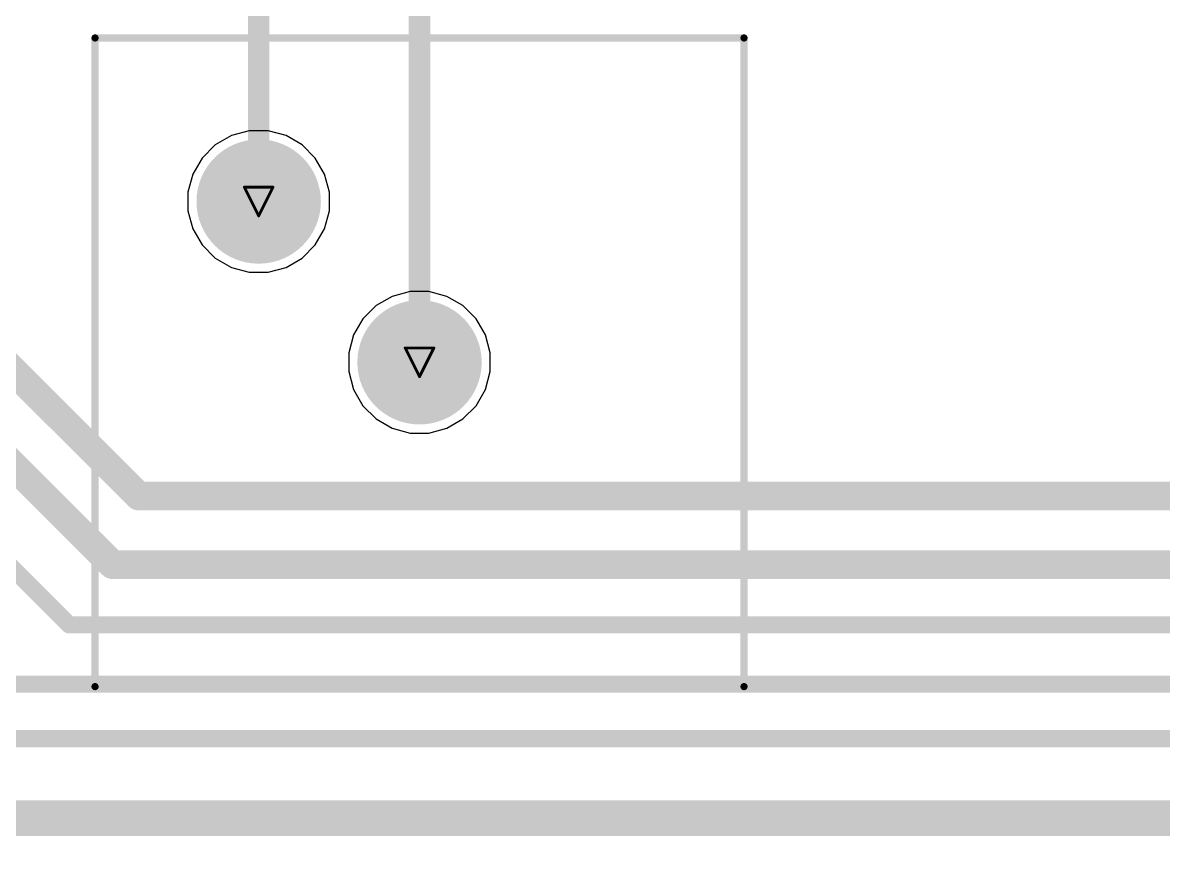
# Model space of a CAD drawing. Header units: inches. Extents: x 29 to 267, y 155 to 337.
# Drawn here: x 83.12 to 103.32, y 235.91 to 250.75 of the extents above; entities that cross this region are included whole.
import ezdxf

# ---------------------------------------------------------------- set-up
doc = ezdxf.new("R2010")
doc.units = ezdxf.units.IN
for name, color, linetype in [('Board Outline', 216, 'Continuous'), ('Bottom Layer', 5, 'Continuous'), ('Bottom Solder', 6, 'Continuous'), ('Drill Drawing', 1, 'Continuous'), ('Multi-Layer', 9, 'Continuous'), ('Pad Holes', 156, 'Continuous'), ('Top Layer', 1, 'Continuous'), ('Top Overlay', 2, 'Continuous'), ('Top Solder', 216, 'Continuous')]:
    doc.layers.add(name, color=color, linetype=linetype)

# ---------------------------------------------------------------- blocks, each defined once
blk = doc.blocks.new('30NR_3')
at = {"layer": 'Bottom Layer'}
h = blk.add_hatch(color=5, dxfattribs=at)
edge = h.paths.add_edge_path()
edge.add_arc((-1.425, 1.425), 1, 0, 360)
h = blk.add_hatch(color=5, dxfattribs=at)
edge = h.paths.add_edge_path()
edge.add_arc((1.425, -1.425), 1, 0, 360)
at = {"layer": 'Bottom Solder'}
h = blk.add_hatch(color=6, dxfattribs=at)
edge = h.paths.add_edge_path()
edge.add_arc((-1.425, 1.425), 1.102, 0, 360)
h = blk.add_hatch(color=6, dxfattribs=at)
edge = h.paths.add_edge_path()
edge.add_arc((1.425, -1.425), 1.102, 0, 360)
at = {"layer": 'Multi-Layer'}
h = blk.add_hatch(color=9, dxfattribs=at)
edge = h.paths.add_edge_path()
edge.add_arc((-1.425, 1.425), 1, 0, 360)
h = blk.add_hatch(color=9, dxfattribs=at)
edge = h.paths.add_edge_path()
edge.add_arc((1.425, -1.425), 1, 0, 360)
at = {"layer": 'Pad Holes'}
h = blk.add_hatch(color=7, dxfattribs=at)
edge = h.paths.add_edge_path()
edge.add_arc((-1.425, 1.425), 0.5, 0, 360)
h = blk.add_hatch(color=7, dxfattribs=at)
edge = h.paths.add_edge_path()
edge.add_arc((1.425, -1.425), 0.5, 0, 360)
at = {"layer": 'Top Layer'}
h = blk.add_hatch(color=1, dxfattribs=at)
edge = h.paths.add_edge_path()
edge.add_arc((-1.425, 1.425), 1, 0, 360)
h = blk.add_hatch(color=1, dxfattribs=at)
edge = h.paths.add_edge_path()
edge.add_arc((1.425, -1.425), 1, 0, 360)
at = {"layer": 'Top Solder'}
h = blk.add_hatch(color=216, dxfattribs=at)
edge = h.paths.add_edge_path()
edge.add_arc((-1.425, 1.425), 1.102, 0, 360)
h = blk.add_hatch(color=216, dxfattribs=at)
edge = h.paths.add_edge_path()
edge.add_arc((1.425, -1.425), 1.102, 0, 360)
at = {"layer": 'Top Overlay'}
for points in [[(-4.325, -7.175, 0.127, 0.127, 0), (-4.325, 4.325, 0.127, 0.127, 0)], [(-4.325, 4.325, 0.127, 0.127, 0), (7.175, 4.325, 0.127, 0.127, 0)], [(7.175, -7.175, 0.127, 0.127, 0), (7.175, 4.325, 0.127, 0.127, 0)], [(-4.325, -7.175, 0.127, 0.127, 0), (7.175, -7.175, 0.127, 0.127, 0)]]:
    blk.add_lwpolyline(points, format="xyseb", dxfattribs=at)
for points in [[(-4.357, 4.325, 0.0635, 0.0635, 1), (-4.293, 4.325, 0.0635, 0.0635, 1)], [(-4.357, 4.325, 0.0635, 0.0635, 1), (-4.293, 4.325, 0.0635, 0.0635, 1)], [(7.143, 4.325, 0.0635, 0.0635, 1), (7.207, 4.325, 0.0635, 0.0635, 1)], [(7.143, 4.325, 0.0635, 0.0635, 1), (7.207, 4.325, 0.0635, 0.0635, 1)], [(-4.357, -7.175, 0.0635, 0.0635, 1), (-4.293, -7.175, 0.0635, 0.0635, 1)], [(-4.357, -7.175, 0.0635, 0.0635, 1), (-4.293, -7.175, 0.0635, 0.0635, 1)], [(7.143, -7.175, 0.0635, 0.0635, 1), (7.207, -7.175, 0.0635, 0.0635, 1)], [(7.143, -7.175, 0.0635, 0.0635, 1), (7.207, -7.175, 0.0635, 0.0635, 1)]]:
    blk.add_lwpolyline(points, format="xyseb", close=True, dxfattribs=at)

msp = doc.modelspace()

# ---------------------------------------------------------------- linework, layer by layer
at = {"layer": 'Board Outline'}
msp.add_lwpolyline([(55.145, 191.491, 0.254, 0.254, -2.452185), (125.145, 191.491, 0.254, 0.254, 0)], format="xyseb", dxfattribs=at)
at = {"layer": 'Bottom Layer'}
for p, q in [((87.129, 248.837), (86.811, 248.752)), ((87.46, 248.837), (87.129, 248.837)), ((87.779, 248.752), (87.46, 248.837)), ((86.525, 248.587), (86.291, 248.353)), ((86.811, 248.752), (86.525, 248.587)), ((88.065, 248.587), (87.779, 248.752)), ((88.298, 248.353), (88.065, 248.587)), ((86.291, 248.353), (86.126, 248.067)), ((88.463, 248.067), (88.298, 248.353)), ((86.126, 248.067), (86.041, 247.748)), ((88.549, 247.748), (88.463, 248.067)), ((86.041, 247.748), (86.041, 247.418)), ((88.549, 247.418), (88.549, 247.748)), ((86.041, 247.418), (86.126, 247.099)), ((88.463, 247.099), (88.549, 247.418)), ((86.126, 247.099), (86.291, 246.813)), ((88.298, 246.813), (88.463, 247.099)), ((86.291, 246.813), (86.525, 246.58)), ((88.065, 246.58), (88.298, 246.813)), ((86.525, 246.58), (86.811, 246.415)), ((87.779, 246.415), (88.065, 246.58)), ((86.811, 246.415), (87.129, 246.329)), ((87.46, 246.329), (87.779, 246.415)), ((87.129, 246.329), (87.46, 246.329)), ((89.979, 245.987), (89.661, 245.902)), ((90.31, 245.987), (89.979, 245.987)), ((90.629, 245.902), (90.31, 245.987)), ((89.375, 245.737), (89.141, 245.503)), ((89.661, 245.902), (89.375, 245.737)), ((90.915, 245.737), (90.629, 245.902)), ((91.148, 245.503), (90.915, 245.737)), ((89.141, 245.503), (88.976, 245.217)), ((91.313, 245.217), (91.148, 245.503)), ((88.976, 245.217), (88.891, 244.898)), ((91.399, 244.898), (91.313, 245.217)), ((88.891, 244.898), (88.891, 244.568)), ((91.399, 244.568), (91.399, 244.898)), ((88.891, 244.568), (88.976, 244.249)), ((91.313, 244.249), (91.399, 244.568)), ((88.976, 244.249), (89.141, 243.963)), ((91.148, 243.963), (91.313, 244.249)), ((89.141, 243.963), (89.375, 243.73)), ((90.915, 243.73), (91.148, 243.963)), ((89.375, 243.73), (89.661, 243.565)), ((90.629, 243.565), (90.915, 243.73)), ((89.661, 243.565), (89.979, 243.479)), ((90.31, 243.479), (90.629, 243.565)), ((89.979, 243.479), (90.31, 243.479))]:
    msp.add_line(p, q, dxfattribs=at)
at = {"layer": 'Drill Drawing'}
for points in [[(87.041, 247.837, 0.0508, 0.0508, 0), (87.549, 247.837, 0.0508, 0.0508, 0)], [(87.041, 247.837, 0.0508, 0.0508, 0), (87.295, 247.329, 0.0508, 0.0508, 0)], [(87.295, 247.329, 0.0508, 0.0508, 0), (87.549, 247.837, 0.0508, 0.0508, 0)], [(89.891, 244.987, 0.0508, 0.0508, 0), (90.399, 244.987, 0.0508, 0.0508, 0)], [(89.891, 244.987, 0.0508, 0.0508, 0), (90.145, 244.479, 0.0508, 0.0508, 0)], [(90.145, 244.479, 0.0508, 0.0508, 0), (90.399, 244.987, 0.0508, 0.0508, 0)]]:
    msp.add_lwpolyline(points, format="xyseb", dxfattribs=at)
for points in [[(87.028, 247.837, 0.0254, 0.0254, 1), (87.053, 247.837, 0.0254, 0.0254, 1)], [(87.028, 247.837, 0.0254, 0.0254, 1), (87.053, 247.837, 0.0254, 0.0254, 1)], [(87.536, 247.837, 0.0254, 0.0254, 1), (87.561, 247.837, 0.0254, 0.0254, 1)], [(87.536, 247.837, 0.0254, 0.0254, 1), (87.561, 247.837, 0.0254, 0.0254, 1)], [(87.282, 247.329, 0.0254, 0.0254, 1), (87.307, 247.329, 0.0254, 0.0254, 1)], [(87.282, 247.329, 0.0254, 0.0254, 1), (87.307, 247.329, 0.0254, 0.0254, 1)], [(89.878, 244.987, 0.0254, 0.0254, 1), (89.903, 244.987, 0.0254, 0.0254, 1)], [(89.878, 244.987, 0.0254, 0.0254, 1), (89.903, 244.987, 0.0254, 0.0254, 1)], [(90.386, 244.987, 0.0254, 0.0254, 1), (90.411, 244.987, 0.0254, 0.0254, 1)], [(90.386, 244.987, 0.0254, 0.0254, 1), (90.411, 244.987, 0.0254, 0.0254, 1)], [(90.132, 244.479, 0.0254, 0.0254, 1), (90.157, 244.479, 0.0254, 0.0254, 1)], [(90.132, 244.479, 0.0254, 0.0254, 1), (90.157, 244.479, 0.0254, 0.0254, 1)]]:
    msp.add_lwpolyline(points, format="xyseb", close=True, dxfattribs=at)
at = {"layer": 'Top Layer'}
for points in [[(87.295, 247.583, 0.381, 0.381, 0), (87.295, 254.205, 0.381, 0.381, 0)], [(90.145, 244.733, 0.381, 0.381, 0), (90.145, 252.692, 0.381, 0.381, 0)], [(80.861, 246.669, 0.508, 0.508, 0), (85.169, 242.361, 0.508, 0.508, 0)], [(82.207, 243.644, 0.508, 0.508, 0), (84.708, 241.143, 0.508, 0.508, 0)], [(85.169, 242.361, 0.508, 0.508, 0), (116.11, 242.361, 0.508, 0.508, 0)], [(82.218, 241.795, 0.305, 0.305, 0), (83.936, 240.078, 0.305, 0.305, 0)], [(84.708, 241.143, 0.508, 0.508, 0), (116.572, 241.143, 0.508, 0.508, 0)], [(83.936, 240.078, 0.305, 0.305, 0), (117.392, 240.078, 0.305, 0.305, 0)], [(81.664, 239.027, 0.305, 0.305, 0), (106.635, 239.027, 0.305, 0.305, 0)], [(80.993, 238.061, 0.305, 0.305, 0), (106.197, 238.061, 0.305, 0.305, 0)], [(79.918, 236.652, 0.635, 0.635, 0), (104.708, 236.652, 0.635, 0.635, 0)]]:
    msp.add_lwpolyline(points, format="xyseb", dxfattribs=at)
for points in [[(87.199, 247.583, 0.191, 0.191, 1), (87.39, 247.583, 0.191, 0.191, 1)], [(90.049, 244.733, 0.191, 0.191, 1), (90.24, 244.733, 0.191, 0.191, 1)], [(85.042, 242.361, 0.254, 0.254, 1), (85.296, 242.361, 0.254, 0.254, 1)], [(85.042, 242.361, 0.254, 0.254, 1), (85.296, 242.361, 0.254, 0.254, 1)], [(84.581, 241.143, 0.254, 0.254, 1), (84.835, 241.143, 0.254, 0.254, 1)], [(84.581, 241.143, 0.254, 0.254, 1), (84.835, 241.143, 0.254, 0.254, 1)], [(83.86, 240.078, 0.152, 0.152, 1), (84.012, 240.078, 0.152, 0.152, 1)], [(83.86, 240.078, 0.152, 0.152, 1), (84.012, 240.078, 0.152, 0.152, 1)]]:
    msp.add_lwpolyline(points, format="xyseb", close=True, dxfattribs=at)

# ---------------------------------------------------------------- block references
msp.add_blockref('30NR_3', (88.72, 246.158))

doc.saveas('drawing.dxf')
